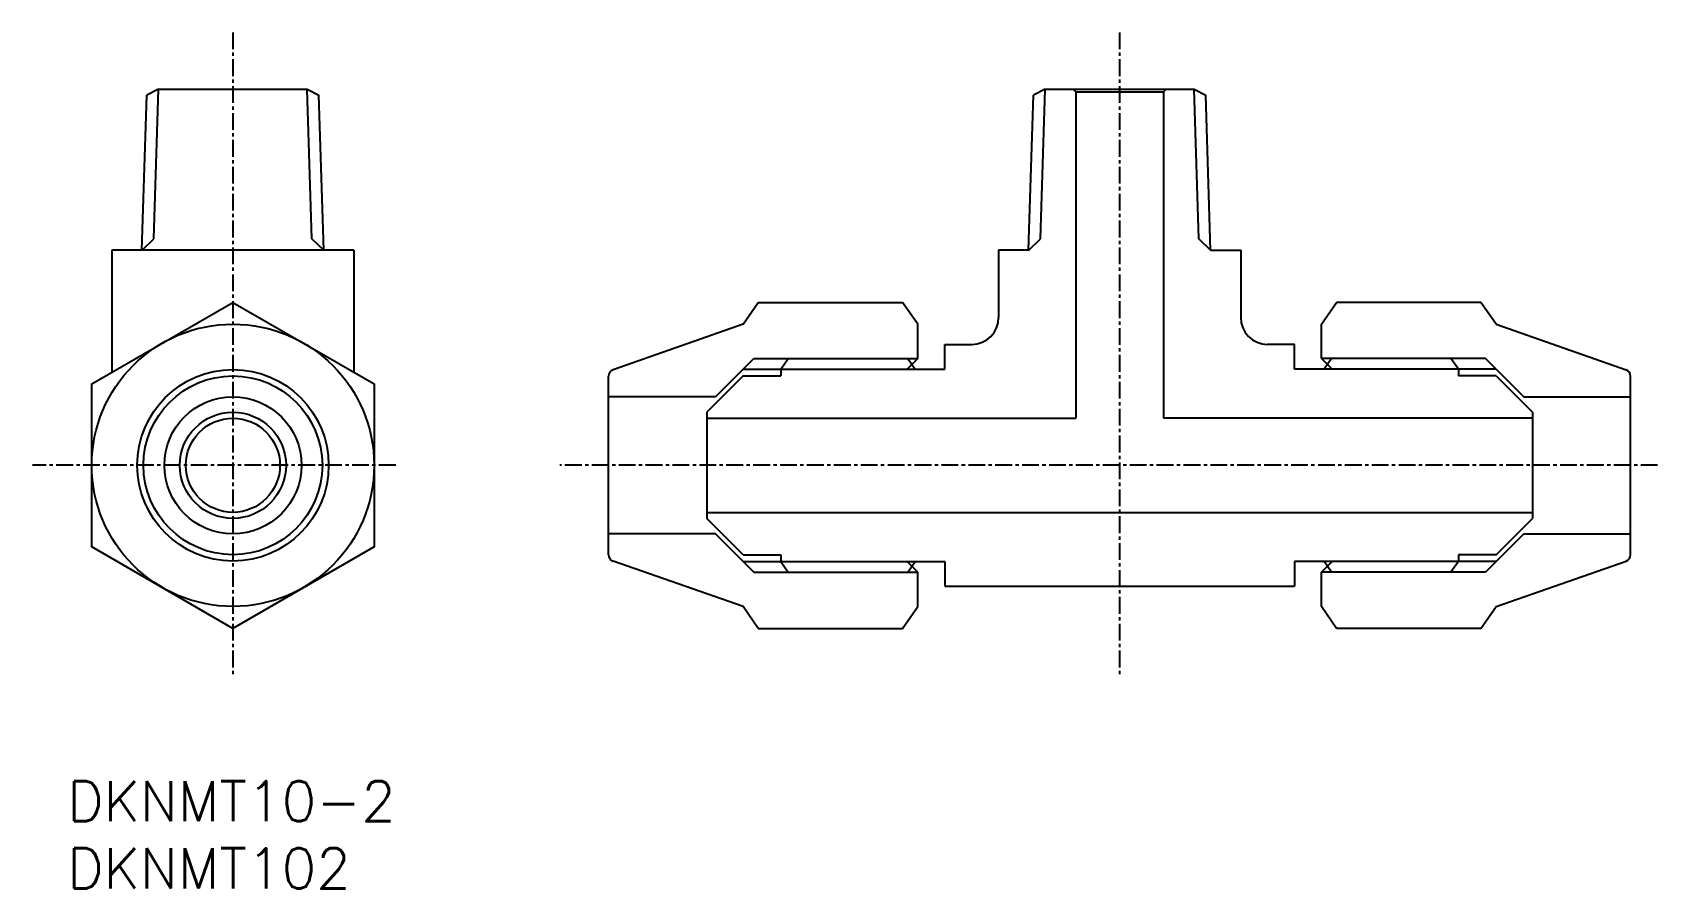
# Model space of a CAD drawing. Extents: x 84 to 205, y 71 to 135.
import ezdxf
from ezdxf.enums import TextEntityAlignment as Align

# ---------------------------------------------------------------- set-up
doc = ezdxf.new("R2010")
doc.units = 0
doc.linetypes.add('CENTER', pattern=[2, 1.25, -0.25, 0.25, -0.25])
doc.layers.get('0').update_dxf_attribs({"linetype": 'CONTINUOUS'})
doc.layers.add('CENTER', color=1, linetype='CENTER')
doc.styles.get("Standard").update_dxf_attribs({"font": 'txt.shx', "bigfont": 'extfont.shx'})

msp = doc.modelspace()

# ---------------------------------------------------------------- linework, layer by layer
at = {"color": 7, "linetype": 'CONTINUOUS'}
for p, q in [((93.4, 130.71), (92.53, 130.25)), ((93.4, 130.71), (104.47, 130.71)), ((104.47, 130.71), (105.34, 130.25)), ((159.34, 130.71), (158.47, 130.25)), ((159.34, 130.71), (170.41, 130.71)), ((161.63, 130.51), (161.43, 130.71)), ((168.13, 130.51), (168.33, 130.71)), ((170.41, 130.71), (171.28, 130.25)), ((92.17, 118.71), (92.53, 130.25)), ((105.7, 118.71), (105.34, 130.25)), ((158.11, 118.71), (158.47, 130.25)), ((161.63, 130.51), (168.13, 130.51)), ((161.63, 130.51), (161.63, 106.21)), ((168.13, 130.51), (168.13, 106.21)), ((171.64, 118.71), (171.28, 130.25)), ((89.94, 118.71), (89.94, 109.63)), ((107.94, 118.71), (89.94, 118.71)), ((107.94, 118.71), (107.94, 109.63)), ((155.88, 118.71), (155.88, 113.71)), ((158.13, 118.71), (155.88, 118.71)), ((171.63, 118.71), (173.88, 118.71)), ((173.88, 118.71), (173.88, 113.71)), ((136.88, 113.21), (138.01, 114.83)), ((138.01, 114.83), (148.74, 114.83)), ((149.88, 113.21), (148.74, 114.83)), ((179.88, 113.21), (181.01, 114.83)), ((191.74, 114.83), (181.01, 114.83)), ((192.88, 113.21), (191.74, 114.83)), ((136.88, 113.21), (127.21, 109.82)), ((149.88, 110.66), (149.88, 113.21)), ((179.88, 110.66), (179.88, 113.21)), ((192.88, 113.21), (202.54, 109.82)), ((151.88, 109.86), (151.88, 111.71)), ((151.88, 111.71), (153.88, 111.71)), ((177.88, 111.71), (175.88, 111.71)), ((177.88, 109.86), (177.88, 111.71)), ((136.88, 109.86), (137.68, 110.66)), ((139.68, 109.86), (140.24, 110.66)), ((140.24, 110.66), (149.12, 110.66)), ((149.88, 110.66), (149.08, 109.86)), ((149.12, 110.66), (149.68, 109.86)), ((179.88, 110.66), (180.68, 109.86)), ((180.64, 110.66), (180.08, 109.86)), ((189.52, 110.66), (180.64, 110.66)), ((190.08, 109.86), (189.52, 110.66)), ((192.88, 109.86), (192.08, 110.66)), ((126.88, 96.06), (126.88, 109.35)), ((136.88, 109.36), (134.18, 106.66)), ((136.88, 109.86), (134.83, 107.81)), ((136.88, 109.86), (149.08, 109.86)), ((136.88, 109.36), (139.68, 109.36)), ((139.68, 109.86), (139.68, 109.36)), ((139.68, 109.86), (151.88, 109.86)), ((190.08, 109.86), (177.88, 109.86)), ((192.88, 109.86), (180.68, 109.86)), ((190.08, 109.86), (190.08, 109.36)), ((192.88, 109.36), (190.08, 109.36)), ((192.88, 109.86), (194.93, 107.81)), ((192.88, 109.36), (195.58, 106.66)), ((202.88, 96.06), (202.88, 109.35)), ((134.83, 107.81), (126.88, 107.81)), ((194.93, 107.81), (202.88, 107.81)), ((134.18, 106.66), (134.18, 98.76)), ((195.58, 106.66), (195.58, 98.76)), ((134.18, 106.21), (161.63, 106.21)), ((195.58, 106.21), (168.13, 106.21)), ((134.18, 99.21), (195.58, 99.21)), ((136.88, 96.06), (134.18, 98.76)), ((192.88, 96.06), (195.58, 98.76)), ((134.83, 97.61), (126.88, 97.61)), ((136.88, 95.56), (134.83, 97.61)), ((192.88, 95.56), (194.93, 97.61)), ((194.93, 97.61), (202.88, 97.61)), ((136.88, 92.21), (127.21, 95.59)), ((136.88, 96.06), (139.68, 96.06)), ((136.88, 95.56), (137.68, 94.76)), ((136.88, 95.56), (149.08, 95.56)), ((139.68, 96.06), (139.68, 95.56)), ((139.68, 95.56), (140.24, 94.76)), ((139.68, 95.56), (151.88, 95.56)), ((149.88, 94.76), (149.08, 95.56)), ((149.12, 94.76), (149.68, 95.56)), ((151.88, 95.56), (151.88, 93.71)), ((190.08, 95.56), (177.88, 95.56)), ((177.88, 95.56), (177.88, 93.71)), ((179.88, 94.76), (180.68, 95.56)), ((180.64, 94.76), (180.08, 95.56)), ((192.88, 95.56), (180.68, 95.56)), ((190.08, 95.56), (189.52, 94.76)), ((192.88, 96.06), (190.08, 96.06)), ((190.08, 96.06), (190.08, 95.56)), ((192.88, 95.56), (192.08, 94.76)), ((192.88, 92.21), (202.54, 95.59)), ((140.24, 94.76), (149.12, 94.76)), ((149.88, 92.21), (149.88, 94.76)), ((179.88, 92.21), (179.88, 94.76)), ((189.52, 94.76), (180.64, 94.76)), ((151.88, 93.71), (177.88, 93.71)), ((138.01, 90.58), (136.88, 92.21)), ((148.74, 90.58), (149.88, 92.21)), ((181.01, 90.58), (179.88, 92.21)), ((191.74, 90.58), (192.88, 92.21)), ((138.01, 90.58), (148.74, 90.58)), ((191.74, 90.58), (181.01, 90.58))]:
    msp.add_line(p, q, dxfattribs=at)
at = {"color": 3, "linetype": 'CONTINUOUS'}
for p, q in [((93.05, 119.57), (93.4, 130.71)), ((104.82, 119.57), (104.47, 130.71)), ((158.99, 119.57), (159.34, 130.71)), ((170.76, 119.57), (170.41, 130.71)), ((92.19, 118.71), (93.05, 119.57)), ((105.69, 118.71), (104.82, 119.57)), ((158.13, 118.71), (158.99, 119.57)), ((171.63, 118.71), (170.76, 119.57)), ((137.68, 110.66), (149.88, 110.66)), ((192.08, 110.66), (179.88, 110.66)), ((137.68, 94.76), (149.88, 94.76)), ((192.08, 94.76), (179.88, 94.76))]:
    msp.add_line(p, q, dxfattribs=at)
at = {"color": 7, "linetype": 'CONTINUOUS'}
msp.add_lwpolyline([(98.94, 114.83), (109.44, 108.77), (109.44, 96.64), (98.94, 90.58), (88.44, 96.64), (88.44, 108.77)], close=True, dxfattribs=at)
for radius in [10.5, 7.12, 6.65, 5.1, 3.95, 3.5]:
    msp.add_circle((98.94, 102.71), radius, dxfattribs=at)
for centre, radius, start, end in [((153.88, 113.71), 2, 270, 0), ((175.88, 113.71), 2, 180, 270), ((127.38, 109.35), 0.5, 109.29, 180), ((202.38, 109.35), 0.5, 0, 70.71), ((127.38, 96.06), 0.5, 180, 250.71), ((202.38, 96.06), 0.5, 289.29, 0)]:
    msp.add_arc(centre, radius, start, end, dxfattribs=at)
at = {"layer": 'CENTER', "color": 1, "linetype": 'CENTER'}
for p, q in [((98.94, 134.92), (98.94, 87.05)), ((164.88, 134.92), (164.88, 87.05)), ((111.05, 102.71), (84.04, 102.71)), ((204.88, 102.71), (123.26, 102.71))]:
    msp.add_line(p, q, dxfattribs=at)

# ---------------------------------------------------------------- texts
at = {"color": 7, "linetype": 'CONTINUOUS'}
for s, p in [('DKNMT10-2', (86.62, 77.72)), ('DKNMT102', (86.62, 72.72))]:
    msp.add_text(s, height=3, dxfattribs=at).set_placement(p, align=Align.MIDDLE_LEFT)

doc.saveas('drawing.dxf')
